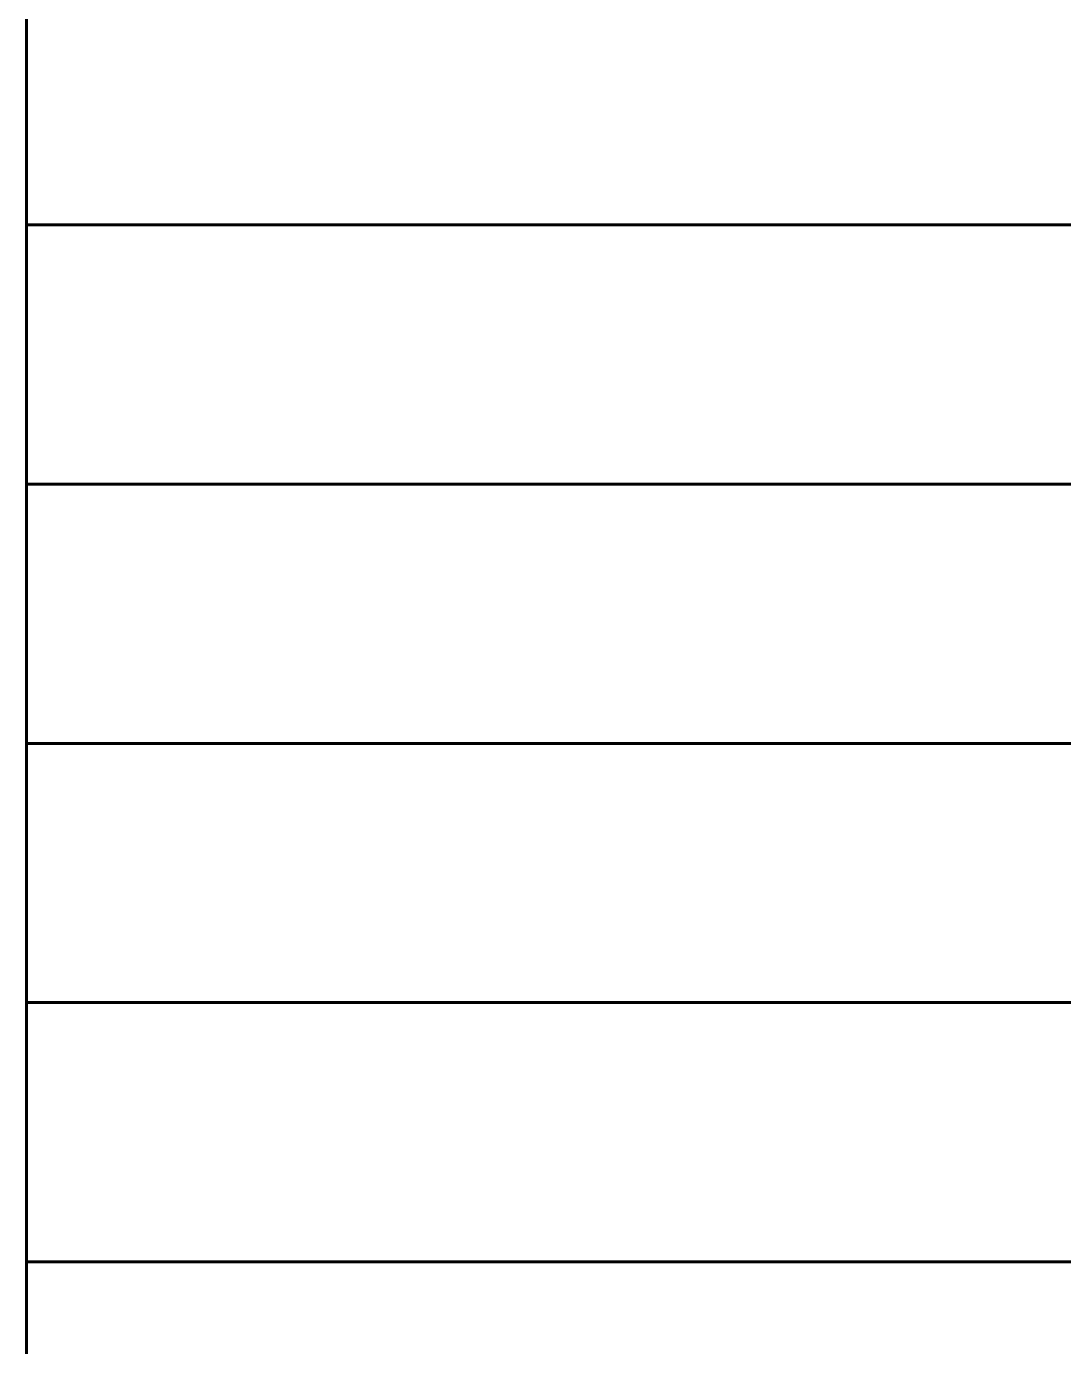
# Model space of a CAD drawing. Extents: x 0 to 297, y 0 to 292.
# Drawn here: x 147.171 to 149.171, y 105.355 to 107.901 of the extents above; entities that cross this region are included whole.
import ezdxf

# ---------------------------------------------------------------- set-up
doc = ezdxf.new("R2010")
doc.units = 0
doc.header["$MEASUREMENT"] = 0
doc.linetypes.add('K5LT_BASIC', pattern=[0])
doc.layers.add('Системный слой', color=7, linetype='Continuous')

# ---------------------------------------------------------------- blocks, each defined once
blk = doc.blocks.new('*U')
at = {"layer": 'Системный слой', "linetype": 'K5LT_BASIC', "lineweight": 60}
for p, q in [((147.1706, 107.5185), (147.1706, 108.0185)), ((147.1706, 107.0185), (147.1706, 107.5185)), ((147.1706, 107.5185), (151.1706, 107.5185)), ((151.1706, 107.5185), (147.1706, 107.5185)), ((147.1706, 106.5185), (147.1706, 107.0185)), ((147.1706, 107.0185), (151.1706, 107.0185)), ((151.1706, 107.0185), (147.1706, 107.0185)), ((147.1706, 106.0185), (147.1706, 106.5185)), ((147.1706, 106.5185), (151.1706, 106.5185)), ((151.1706, 106.5185), (147.1706, 106.5185)), ((147.1706, 105.5185), (147.1706, 106.0185)), ((147.1706, 106.0185), (151.1706, 106.0185)), ((151.1706, 106.0185), (147.1706, 106.0185)), ((147.1706, 105.0185), (147.1706, 105.5185)), ((147.1706, 105.5185), (151.1706, 105.5185)), ((151.1706, 105.5185), (147.1706, 105.5185))]:
    blk.add_line(p, q, dxfattribs=at)

msp = doc.modelspace()

# ---------------------------------------------------------------- linework, layer by layer
at = {"layer": 'Системный слой', "linetype": 'K5LT_BASIC', "lineweight": 60}
for p, q in [((147.1706, 98.0185), (147.1706, 112.0189)), ((147.1706, 107.5185), (150.1706, 107.5185)), ((147.1706, 107.5185), (151.1706, 107.5185)), ((147.1706, 107.0185), (150.1706, 107.0185)), ((147.1706, 107.0185), (151.1706, 107.0185)), ((147.1706, 106.5185), (150.1706, 106.5185)), ((147.1706, 106.5185), (151.1706, 106.5185)), ((147.1706, 106.0185), (150.1706, 106.0185)), ((147.1706, 106.0185), (151.1706, 106.0185)), ((147.1706, 105.5185), (150.1706, 105.5185)), ((147.1706, 105.5185), (151.1706, 105.5185))]:
    msp.add_line(p, q, dxfattribs=at)

# ---------------------------------------------------------------- block references
at = {"layer": 'Системный слой'}
msp.add_blockref('*U', (0, 0), dxfattribs=at)
msp.add_blockref('*U', (0, 0), dxfattribs=at)
msp.add_blockref('*U', (0, 0), dxfattribs=at)
msp.add_blockref('*U', (0, 0), dxfattribs=at)
msp.add_blockref('*U', (0, 0), dxfattribs=at)
msp.add_blockref('*U', (0, 0), dxfattribs=at)
msp.add_blockref('*U', (0, 0), dxfattribs=at)
msp.add_blockref('*U', (0, 0), dxfattribs=at)
msp.add_blockref('*U', (0, 0), dxfattribs=at)
msp.add_blockref('*U', (0, 0), dxfattribs=at)
msp.add_blockref('*U', (0, 0), dxfattribs=at)
msp.add_blockref('*U', (0, 0), dxfattribs=at)
msp.add_blockref('*U', (0, 0), dxfattribs=at)
msp.add_blockref('*U', (0, 0), dxfattribs=at)
msp.add_blockref('*U', (0, 0), dxfattribs=at)
msp.add_blockref('*U', (0, 0), dxfattribs=at)
msp.add_blockref('*U', (0, 0), dxfattribs=at)
msp.add_blockref('*U', (0, 0), dxfattribs=at)
msp.add_blockref('*U', (0, 0), dxfattribs=at)
msp.add_blockref('*U', (0, 0), dxfattribs=at)
msp.add_blockref('*U', (0, 0), dxfattribs=at)
msp.add_blockref('*U', (0, 0), dxfattribs=at)
msp.add_blockref('*U', (0, 0), dxfattribs=at)
msp.add_blockref('*U', (0, 0), dxfattribs=at)
msp.add_blockref('*U', (0, 0), dxfattribs=at)
msp.add_blockref('*U', (0, 0), dxfattribs=at)
msp.add_blockref('*U', (0, 0), dxfattribs=at)
msp.add_blockref('*U', (0, 0), dxfattribs=at)
msp.add_blockref('*U', (0, 0), dxfattribs=at)
msp.add_blockref('*U', (0, 0), dxfattribs=at)
msp.add_blockref('*U', (0, 0), dxfattribs=at)
msp.add_blockref('*U', (0, 0), dxfattribs=at)
msp.add_blockref('*U', (0, 0), dxfattribs=at)
msp.add_blockref('*U', (0, 0), dxfattribs=at)
msp.add_blockref('*U', (0, 0), dxfattribs=at)
msp.add_blockref('*U', (0, 0), dxfattribs=at)
msp.add_blockref('*U', (0, 0), dxfattribs=at)
msp.add_blockref('*U', (0, 0), dxfattribs=at)
msp.add_blockref('*U', (0, 0), dxfattribs=at)
msp.add_blockref('*U', (0, 0), dxfattribs=at)
msp.add_blockref('*U', (0, 0), dxfattribs=at)
msp.add_blockref('*U', (0, 0), dxfattribs=at)
msp.add_blockref('*U', (0, 0), dxfattribs=at)
msp.add_blockref('*U', (0, 0), dxfattribs=at)
msp.add_blockref('*U', (0, 0), dxfattribs=at)
msp.add_blockref('*U', (0, 0), dxfattribs=at)
msp.add_blockref('*U', (0, 0), dxfattribs=at)
msp.add_blockref('*U', (0, 0), dxfattribs=at)
msp.add_blockref('*U', (0, 0), dxfattribs=at)
msp.add_blockref('*U', (0, 0), dxfattribs=at)
msp.add_blockref('*U', (0, 0), dxfattribs=at)
msp.add_blockref('*U', (0, 0), dxfattribs=at)
msp.add_blockref('*U', (0, 0), dxfattribs=at)
msp.add_blockref('*U', (0, 0), dxfattribs=at)
msp.add_blockref('*U', (0, 0), dxfattribs=at)
msp.add_blockref('*U', (0, 0), dxfattribs=at)
msp.add_blockref('*U', (0, 0), dxfattribs=at)
msp.add_blockref('*U', (0, 0), dxfattribs=at)
msp.add_blockref('*U', (0, 0), dxfattribs=at)
msp.add_blockref('*U', (0, 0), dxfattribs=at)
msp.add_blockref('*U', (0, 0), dxfattribs=at)
msp.add_blockref('*U', (0, 0), dxfattribs=at)
msp.add_blockref('*U', (0, 0), dxfattribs=at)
msp.add_blockref('*U', (0, 0), dxfattribs=at)
msp.add_blockref('*U', (0, 0), dxfattribs=at)
msp.add_blockref('*U', (0, 0), dxfattribs=at)
msp.add_blockref('*U', (0, 0), dxfattribs=at)
msp.add_blockref('*U', (0, 0), dxfattribs=at)
msp.add_blockref('*U', (0, 0), dxfattribs=at)
msp.add_blockref('*U', (0, 0), dxfattribs=at)
msp.add_blockref('*U', (0, 0), dxfattribs=at)
msp.add_blockref('*U', (0, 0), dxfattribs=at)
msp.add_blockref('*U', (0, 0), dxfattribs=at)
msp.add_blockref('*U', (0, 0), dxfattribs=at)
msp.add_blockref('*U', (0, 0), dxfattribs=at)
msp.add_blockref('*U', (0, 0), dxfattribs=at)
msp.add_blockref('*U', (0, 0), dxfattribs=at)
msp.add_blockref('*U', (0, 0), dxfattribs=at)
msp.add_blockref('*U', (0, 0), dxfattribs=at)
msp.add_blockref('*U', (0, 0), dxfattribs=at)
msp.add_blockref('*U', (0, 0), dxfattribs=at)
msp.add_blockref('*U', (0, 0), dxfattribs=at)
msp.add_blockref('*U', (0, 0), dxfattribs=at)
msp.add_blockref('*U', (0, 0), dxfattribs=at)
msp.add_blockref('*U', (0, 0), dxfattribs=at)
msp.add_blockref('*U', (0, 0), dxfattribs=at)
msp.add_blockref('*U', (0, 0), dxfattribs=at)
msp.add_blockref('*U', (0, 0), dxfattribs=at)
msp.add_blockref('*U', (0, 0), dxfattribs=at)
msp.add_blockref('*U', (0, 0), dxfattribs=at)
msp.add_blockref('*U', (0, 0), dxfattribs=at)
msp.add_blockref('*U', (0, 0), dxfattribs=at)
msp.add_blockref('*U', (0, 0), dxfattribs=at)
msp.add_blockref('*U', (0, 0), dxfattribs=at)
msp.add_blockref('*U', (0, 0), dxfattribs=at)
msp.add_blockref('*U', (0, 0), dxfattribs=at)
msp.add_blockref('*U', (0, 0), dxfattribs=at)
msp.add_blockref('*U', (0, 0), dxfattribs=at)
msp.add_blockref('*U', (0, 0), dxfattribs=at)
msp.add_blockref('*U', (0, 0), dxfattribs=at)
msp.add_blockref('*U', (0, 0), dxfattribs=at)
msp.add_blockref('*U', (0, 0), dxfattribs=at)
msp.add_blockref('*U', (0, 0), dxfattribs=at)
msp.add_blockref('*U', (0, 0), dxfattribs=at)
msp.add_blockref('*U', (0, 0), dxfattribs=at)
msp.add_blockref('*U', (0, 0), dxfattribs=at)
msp.add_blockref('*U', (0, 0), dxfattribs=at)
msp.add_blockref('*U', (0, 0), dxfattribs=at)
msp.add_blockref('*U', (0, 0), dxfattribs=at)
msp.add_blockref('*U', (0, 0), dxfattribs=at)
msp.add_blockref('*U', (0, 0), dxfattribs=at)
msp.add_blockref('*U', (0, 0), dxfattribs=at)
msp.add_blockref('*U', (0, 0), dxfattribs=at)
msp.add_blockref('*U', (0, 0), dxfattribs=at)
msp.add_blockref('*U', (0, 0), dxfattribs=at)
msp.add_blockref('*U', (0, 0), dxfattribs=at)
msp.add_blockref('*U', (0, 0), dxfattribs=at)
msp.add_blockref('*U', (0, 0), dxfattribs=at)
msp.add_blockref('*U', (0, 0), dxfattribs=at)
msp.add_blockref('*U', (0, 0), dxfattribs=at)
msp.add_blockref('*U', (0, 0), dxfattribs=at)
msp.add_blockref('*U', (0, 0), dxfattribs=at)
msp.add_blockref('*U', (0, 0), dxfattribs=at)
msp.add_blockref('*U', (0, 0), dxfattribs=at)
msp.add_blockref('*U', (0, 0), dxfattribs=at)
msp.add_blockref('*U', (0, 0), dxfattribs=at)
msp.add_blockref('*U', (0, 0), dxfattribs=at)
msp.add_blockref('*U', (0, 0), dxfattribs=at)
msp.add_blockref('*U', (0, 0), dxfattribs=at)
msp.add_blockref('*U', (0, 0), dxfattribs=at)
msp.add_blockref('*U', (0, 0), dxfattribs=at)
msp.add_blockref('*U', (0, 0), dxfattribs=at)
msp.add_blockref('*U', (0, 0), dxfattribs=at)
msp.add_blockref('*U', (0, 0), dxfattribs=at)
msp.add_blockref('*U', (0, 0), dxfattribs=at)
msp.add_blockref('*U', (0, 0), dxfattribs=at)
msp.add_blockref('*U', (0, 0), dxfattribs=at)
msp.add_blockref('*U', (0, 0), dxfattribs=at)
msp.add_blockref('*U', (0, 0), dxfattribs=at)
msp.add_blockref('*U', (0, 0), dxfattribs=at)
msp.add_blockref('*U', (0, 0), dxfattribs=at)
msp.add_blockref('*U', (0, 0), dxfattribs=at)
msp.add_blockref('*U', (0, 0), dxfattribs=at)
msp.add_blockref('*U', (0, 0), dxfattribs=at)
msp.add_blockref('*U', (0, 0), dxfattribs=at)
msp.add_blockref('*U', (0, 0), dxfattribs=at)
msp.add_blockref('*U', (0, 0), dxfattribs=at)
msp.add_blockref('*U', (0, 0), dxfattribs=at)
msp.add_blockref('*U', (0, 0), dxfattribs=at)
msp.add_blockref('*U', (0, 0), dxfattribs=at)
msp.add_blockref('*U', (0, 0), dxfattribs=at)
msp.add_blockref('*U', (0, 0), dxfattribs=at)
msp.add_blockref('*U', (0, 0), dxfattribs=at)
msp.add_blockref('*U', (0, 0), dxfattribs=at)
msp.add_blockref('*U', (0, 0), dxfattribs=at)
msp.add_blockref('*U', (0, 0), dxfattribs=at)
msp.add_blockref('*U', (0, 0), dxfattribs=at)
msp.add_blockref('*U', (0, 0), dxfattribs=at)
msp.add_blockref('*U', (0, 0), dxfattribs=at)
msp.add_blockref('*U', (0, 0), dxfattribs=at)
msp.add_blockref('*U', (0, 0), dxfattribs=at)
msp.add_blockref('*U', (0, 0), dxfattribs=at)
msp.add_blockref('*U', (0, 0), dxfattribs=at)
msp.add_blockref('*U', (0, 0), dxfattribs=at)
msp.add_blockref('*U', (0, 0), dxfattribs=at)
msp.add_blockref('*U', (0, 0), dxfattribs=at)
msp.add_blockref('*U', (0, 0), dxfattribs=at)
msp.add_blockref('*U', (0, 0), dxfattribs=at)
msp.add_blockref('*U', (0, 0), dxfattribs=at)
msp.add_blockref('*U', (0, 0), dxfattribs=at)
msp.add_blockref('*U', (0, 0), dxfattribs=at)
msp.add_blockref('*U', (0, 0), dxfattribs=at)
msp.add_blockref('*U', (0, 0), dxfattribs=at)
msp.add_blockref('*U', (0, 0), dxfattribs=at)
msp.add_blockref('*U', (0, 0), dxfattribs=at)
msp.add_blockref('*U', (0, 0), dxfattribs=at)
msp.add_blockref('*U', (0, 0), dxfattribs=at)
msp.add_blockref('*U', (0, 0), dxfattribs=at)
msp.add_blockref('*U', (0, 0), dxfattribs=at)
msp.add_blockref('*U', (0, 0), dxfattribs=at)
msp.add_blockref('*U', (0, 0), dxfattribs=at)
msp.add_blockref('*U', (0, 0), dxfattribs=at)
msp.add_blockref('*U', (0, 0), dxfattribs=at)
msp.add_blockref('*U', (0, 0), dxfattribs=at)
msp.add_blockref('*U', (0, 0), dxfattribs=at)
msp.add_blockref('*U', (0, 0), dxfattribs=at)
msp.add_blockref('*U', (0, 0), dxfattribs=at)
msp.add_blockref('*U', (0, 0), dxfattribs=at)
msp.add_blockref('*U', (0, 0), dxfattribs=at)
msp.add_blockref('*U', (0, 0), dxfattribs=at)
msp.add_blockref('*U', (0, 0), dxfattribs=at)
msp.add_blockref('*U', (0, 0), dxfattribs=at)
msp.add_blockref('*U', (0, 0), dxfattribs=at)
msp.add_blockref('*U', (0, 0), dxfattribs=at)
msp.add_blockref('*U', (0, 0), dxfattribs=at)
msp.add_blockref('*U', (0, 0), dxfattribs=at)
msp.add_blockref('*U', (0, 0), dxfattribs=at)
msp.add_blockref('*U', (0, 0), dxfattribs=at)
msp.add_blockref('*U', (0, 0), dxfattribs=at)
msp.add_blockref('*U', (0, 0), dxfattribs=at)
msp.add_blockref('*U', (0, 0), dxfattribs=at)
msp.add_blockref('*U', (0, 0), dxfattribs=at)
msp.add_blockref('*U', (0, 0), dxfattribs=at)
msp.add_blockref('*U', (0, 0), dxfattribs=at)
msp.add_blockref('*U', (0, 0), dxfattribs=at)
msp.add_blockref('*U', (0, 0), dxfattribs=at)
msp.add_blockref('*U', (0, 0), dxfattribs=at)
msp.add_blockref('*U', (0, 0), dxfattribs=at)
msp.add_blockref('*U', (0, 0), dxfattribs=at)
msp.add_blockref('*U', (0, 0), dxfattribs=at)
msp.add_blockref('*U', (0, 0), dxfattribs=at)
msp.add_blockref('*U', (0, 0), dxfattribs=at)
msp.add_blockref('*U', (0, 0), dxfattribs=at)
msp.add_blockref('*U', (0, 0), dxfattribs=at)
msp.add_blockref('*U', (0, 0), dxfattribs=at)
msp.add_blockref('*U', (0, 0), dxfattribs=at)
msp.add_blockref('*U', (0, 0), dxfattribs=at)
msp.add_blockref('*U', (0, 0), dxfattribs=at)
msp.add_blockref('*U', (0, 0), dxfattribs=at)
msp.add_blockref('*U', (0, 0), dxfattribs=at)
msp.add_blockref('*U', (0, 0), dxfattribs=at)
msp.add_blockref('*U', (0, 0), dxfattribs=at)
msp.add_blockref('*U', (0, 0), dxfattribs=at)
msp.add_blockref('*U', (0, 0), dxfattribs=at)
msp.add_blockref('*U', (0, 0), dxfattribs=at)
msp.add_blockref('*U', (0, 0), dxfattribs=at)
msp.add_blockref('*U', (0, 0), dxfattribs=at)
msp.add_blockref('*U', (0, 0), dxfattribs=at)
msp.add_blockref('*U', (0, 0), dxfattribs=at)
msp.add_blockref('*U', (0, 0), dxfattribs=at)
msp.add_blockref('*U', (0, 0), dxfattribs=at)
msp.add_blockref('*U', (0, 0), dxfattribs=at)
msp.add_blockref('*U', (0, 0), dxfattribs=at)
msp.add_blockref('*U', (0, 0), dxfattribs=at)
msp.add_blockref('*U', (0, 0), dxfattribs=at)
msp.add_blockref('*U', (0, 0), dxfattribs=at)
msp.add_blockref('*U', (0, 0), dxfattribs=at)
msp.add_blockref('*U', (0, 0), dxfattribs=at)
msp.add_blockref('*U', (0, 0), dxfattribs=at)
msp.add_blockref('*U', (0, 0), dxfattribs=at)
msp.add_blockref('*U', (0, 0), dxfattribs=at)
msp.add_blockref('*U', (0, 0), dxfattribs=at)
msp.add_blockref('*U', (0, 0), dxfattribs=at)
msp.add_blockref('*U', (0, 0), dxfattribs=at)
msp.add_blockref('*U', (0, 0), dxfattribs=at)
msp.add_blockref('*U', (0, 0), dxfattribs=at)
msp.add_blockref('*U', (0, 0), dxfattribs=at)
msp.add_blockref('*U', (0, 0), dxfattribs=at)
msp.add_blockref('*U', (0, 0), dxfattribs=at)
msp.add_blockref('*U', (0, 0), dxfattribs=at)
msp.add_blockref('*U', (0, 0), dxfattribs=at)
msp.add_blockref('*U', (0, 0), dxfattribs=at)
msp.add_blockref('*U', (0, 0), dxfattribs=at)
msp.add_blockref('*U', (0, 0), dxfattribs=at)
msp.add_blockref('*U', (0, 0), dxfattribs=at)
msp.add_blockref('*U', (0, 0), dxfattribs=at)
msp.add_blockref('*U', (0, 0), dxfattribs=at)
msp.add_blockref('*U', (0, 0), dxfattribs=at)
msp.add_blockref('*U', (0, 0), dxfattribs=at)
msp.add_blockref('*U', (0, 0), dxfattribs=at)
msp.add_blockref('*U', (0, 0), dxfattribs=at)
msp.add_blockref('*U', (0, 0), dxfattribs=at)
msp.add_blockref('*U', (0, 0), dxfattribs=at)
msp.add_blockref('*U', (0, 0), dxfattribs=at)
msp.add_blockref('*U', (0, 0), dxfattribs=at)
msp.add_blockref('*U', (0, 0), dxfattribs=at)
msp.add_blockref('*U', (0, 0), dxfattribs=at)
msp.add_blockref('*U', (0, 0), dxfattribs=at)
msp.add_blockref('*U', (0, 0), dxfattribs=at)
msp.add_blockref('*U', (0, 0), dxfattribs=at)
msp.add_blockref('*U', (0, 0), dxfattribs=at)
msp.add_blockref('*U', (0, 0), dxfattribs=at)
msp.add_blockref('*U', (0, 0), dxfattribs=at)
msp.add_blockref('*U', (0, 0), dxfattribs=at)
msp.add_blockref('*U', (0, 0), dxfattribs=at)
msp.add_blockref('*U', (0, 0), dxfattribs=at)
msp.add_blockref('*U', (0, 0), dxfattribs=at)
msp.add_blockref('*U', (0, 0), dxfattribs=at)
msp.add_blockref('*U', (0, 0), dxfattribs=at)
msp.add_blockref('*U', (0, 0), dxfattribs=at)
msp.add_blockref('*U', (0, 0), dxfattribs=at)
msp.add_blockref('*U', (0, 0), dxfattribs=at)
msp.add_blockref('*U', (0, 0), dxfattribs=at)
msp.add_blockref('*U', (0, 0), dxfattribs=at)
msp.add_blockref('*U', (0, 0), dxfattribs=at)
msp.add_blockref('*U', (0, 0), dxfattribs=at)
msp.add_blockref('*U', (0, 0), dxfattribs=at)
msp.add_blockref('*U', (0, 0), dxfattribs=at)
msp.add_blockref('*U', (0, 0), dxfattribs=at)
msp.add_blockref('*U', (0, 0), dxfattribs=at)
msp.add_blockref('*U', (0, 0), dxfattribs=at)
msp.add_blockref('*U', (0, 0), dxfattribs=at)
msp.add_blockref('*U', (0, 0), dxfattribs=at)
msp.add_blockref('*U', (0, 0), dxfattribs=at)
msp.add_blockref('*U', (0, 0), dxfattribs=at)
msp.add_blockref('*U', (0, 0), dxfattribs=at)
msp.add_blockref('*U', (0, 0), dxfattribs=at)
msp.add_blockref('*U', (0, 0), dxfattribs=at)
msp.add_blockref('*U', (0, 0), dxfattribs=at)
msp.add_blockref('*U', (0, 0), dxfattribs=at)
msp.add_blockref('*U', (0, 0), dxfattribs=at)
msp.add_blockref('*U', (0, 0), dxfattribs=at)
msp.add_blockref('*U', (0, 0), dxfattribs=at)
msp.add_blockref('*U', (0, 0), dxfattribs=at)
msp.add_blockref('*U', (0, 0), dxfattribs=at)
msp.add_blockref('*U', (0, 0), dxfattribs=at)
msp.add_blockref('*U', (0, 0), dxfattribs=at)
msp.add_blockref('*U', (0, 0), dxfattribs=at)
msp.add_blockref('*U', (0, 0), dxfattribs=at)
msp.add_blockref('*U', (0, 0), dxfattribs=at)
msp.add_blockref('*U', (0, 0), dxfattribs=at)
msp.add_blockref('*U', (0, 0), dxfattribs=at)
msp.add_blockref('*U', (0, 0), dxfattribs=at)
msp.add_blockref('*U', (0, 0), dxfattribs=at)
msp.add_blockref('*U', (0, 0), dxfattribs=at)
msp.add_blockref('*U', (0, 0), dxfattribs=at)
msp.add_blockref('*U', (0, 0), dxfattribs=at)
msp.add_blockref('*U', (0, 0), dxfattribs=at)
msp.add_blockref('*U', (0, 0), dxfattribs=at)
msp.add_blockref('*U', (0, 0), dxfattribs=at)
msp.add_blockref('*U', (0, 0), dxfattribs=at)
msp.add_blockref('*U', (0, 0), dxfattribs=at)
msp.add_blockref('*U', (0, 0), dxfattribs=at)
msp.add_blockref('*U', (0, 0), dxfattribs=at)
msp.add_blockref('*U', (0, 0), dxfattribs=at)
msp.add_blockref('*U', (0, 0), dxfattribs=at)
msp.add_blockref('*U', (0, 0), dxfattribs=at)
msp.add_blockref('*U', (0, 0), dxfattribs=at)
msp.add_blockref('*U', (0, 0), dxfattribs=at)
msp.add_blockref('*U', (0, 0), dxfattribs=at)
msp.add_blockref('*U', (0, 0), dxfattribs=at)
msp.add_blockref('*U', (0, 0), dxfattribs=at)
msp.add_blockref('*U', (0, 0), dxfattribs=at)
msp.add_blockref('*U', (0, 0), dxfattribs=at)
msp.add_blockref('*U', (0, 0), dxfattribs=at)
msp.add_blockref('*U', (0, 0), dxfattribs=at)
msp.add_blockref('*U', (0, 0), dxfattribs=at)
msp.add_blockref('*U', (0, 0), dxfattribs=at)
msp.add_blockref('*U', (0, 0), dxfattribs=at)
msp.add_blockref('*U', (0, 0), dxfattribs=at)
msp.add_blockref('*U', (0, 0), dxfattribs=at)
msp.add_blockref('*U', (0, 0), dxfattribs=at)
msp.add_blockref('*U', (0, 0), dxfattribs=at)
msp.add_blockref('*U', (0, 0), dxfattribs=at)
msp.add_blockref('*U', (0, 0), dxfattribs=at)
msp.add_blockref('*U', (0, 0), dxfattribs=at)
msp.add_blockref('*U', (0, 0), dxfattribs=at)
msp.add_blockref('*U', (0, 0), dxfattribs=at)
msp.add_blockref('*U', (0, 0), dxfattribs=at)
msp.add_blockref('*U', (0, 0), dxfattribs=at)
msp.add_blockref('*U', (0, 0), dxfattribs=at)
msp.add_blockref('*U', (0, 0), dxfattribs=at)
msp.add_blockref('*U', (0, 0), dxfattribs=at)
msp.add_blockref('*U', (0, 0), dxfattribs=at)
msp.add_blockref('*U', (0, 0), dxfattribs=at)
msp.add_blockref('*U', (0, 0), dxfattribs=at)
msp.add_blockref('*U', (0, 0), dxfattribs=at)
msp.add_blockref('*U', (0, 0), dxfattribs=at)
msp.add_blockref('*U', (0, 0), dxfattribs=at)
msp.add_blockref('*U', (0, 0), dxfattribs=at)
msp.add_blockref('*U', (0, 0), dxfattribs=at)
msp.add_blockref('*U', (0, 0), dxfattribs=at)
msp.add_blockref('*U', (0, 0), dxfattribs=at)
msp.add_blockref('*U', (0, 0), dxfattribs=at)

doc.saveas('drawing.dxf')
